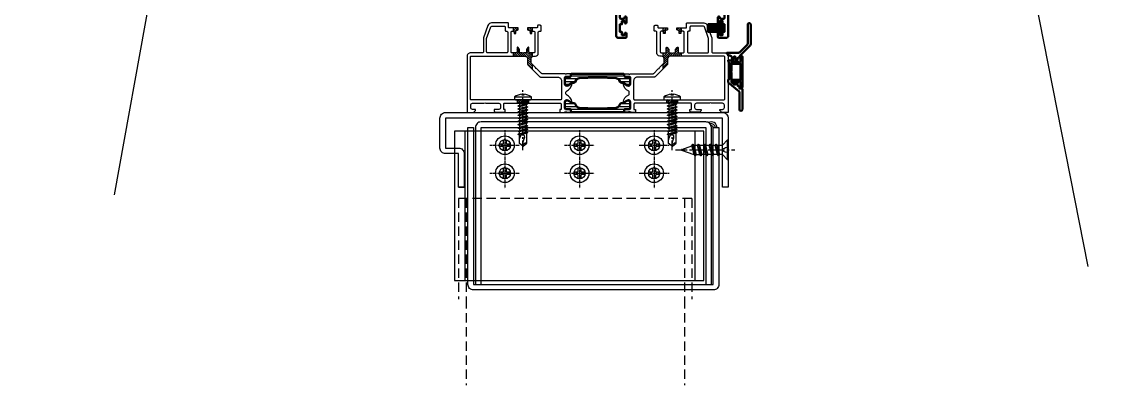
# Model space of a CAD drawing. Extents: x -3378 to 102197, y -3799 to 48702.
# Drawn here: x 53722 to 54305, y 13952 to 14147 of the extents above; entities that cross this region are included whole.
import ezdxf

# ---------------------------------------------------------------- set-up
doc = ezdxf.new("R2010")
doc.units = 0
for name, pattern in [('CENTER', [2, 1.25, -0.25, 0.25, -0.25]), ('CENTER1', [9, 6, -1, 1, -1]), ('HIDDEN', [0.375, 0.25, -0.125])]:
    doc.linetypes.add(name, pattern=pattern)
for name, color, linetype, lineweight in [('0S-Alu contour', 7, 'Continuous', 50), ('0S-EPDM contour', 22, 'Continuous', 50), ('0S-EPDM hatch', 25, 'Continuous', 25), ('0S-Plastic contour', 254, 'Continuous', 50), ('0S-Plastic hatch', 253, 'Continuous', 25)]:
    doc.layers.add(name, color=color, linetype=linetype, lineweight=lineweight)
for name, color, linetype in [('ARR', 6, 'Continuous'), ('BCM-draft', 252, 'Continuous'), ('CENTER', 4, 'CENTER'), ('CL', 14, 'CENTER'), ('剖面線 HATCH', 251, 'Continuous'), ('螺絲 固定五金 FASTENERS', 124, 'Continuous'), ('螺絲、螺栓', 4, 'Continuous'), ('視覺模型鋁擠型暫替', 4, 'Continuous'), ('金屬面材 METAL PANEL', 2, 'Continuous'), ('鋁擠型 AL. EXTRUSION', 3, 'Continuous'), ('鐵件', 6, 'Continuous'), ('隱藏線 HIDDEN', 8, 'HIDDEN')]:
    doc.layers.add(name, color=color, linetype=linetype)

# ---------------------------------------------------------------- blocks, each defined once
blk = doc.blocks.new('*u927')
at = {"layer": 'CENTER', "color": 0, "ltscale": 5}
blk.add_line((28.28, 0), (-3.62, 0), dxfattribs=at)
at = {"layer": '螺絲、螺栓', "color": 0, "linetype": 'ByBlock', "ltscale": 0.2}
for p, q in [((0.3, 5.3), (0.3, -5.3)), ((3.1, 2.5), (3.1, -2.5)), ((3.1, 2.39), (4.64, 2.39)), ((5.08, 3.15), (6.34, -3.15)), ((5.7, 2.39), (7.79, 2.39)), ((8.23, 3.15), (9.49, -3.15)), ((8.85, 2.39), (10.94, 2.39)), ((11.38, 3.15), (12.64, -3.15)), ((12, 2.39), (14.09, 2.39)), ((14.53, 3.15), (15.79, -3.15)), ((17.24, 2.39), (15.15, 2.39)), ((17.68, 3.15), (18.94, -3.15)), ((18.17, 2.61), (24.84, 0.24)), ((3.1, -2.39), (5.9, -2.39)), ((6.96, -2.39), (9.05, -2.39)), ((10.11, -2.39), (12.2, -2.39)), ((13.26, -2.39), (15.35, -2.39)), ((16.41, -2.39), (18.5, -2.39)), ((24.84, -0.23), (19.52, -2.25))]:
    blk.add_line(p, q, dxfattribs=at)
blk.add_lwpolyline([(3.1, -2.5), (0.3, -5.3), (0, -5.3), (0, 5.3), (0.3, 5.3), (3.1, 2.5)], dxfattribs=at)
blk.add_lwpolyline([(0, 1.61, -0.048054), (2.67, 0.68, -0.292428), (3.1, 0, -0.292428), (2.67, -0.68, -0.048054), (0, -1.61, -0.048054)], format="xyb", dxfattribs=at)
for points in [[(6.34, -3.15), (5.9, -2.39), (4.64, 2.39), (5.08, 3.15), (5.27, 3.15), (5.7, 2.39), (6.96, -2.39), (6.53, -3.15)], [(9.49, -3.15), (9.05, -2.39), (7.79, 2.39), (8.23, 3.15), (8.42, 3.15), (8.85, 2.39), (10.11, -2.39), (9.68, -3.15)], [(12.64, -3.15), (12.2, -2.39), (10.94, 2.39), (11.38, 3.15), (11.57, 3.15), (12, 2.39), (13.26, -2.39), (12.83, -3.15)], [(15.79, -3.15), (15.35, -2.39), (14.09, 2.39), (14.53, 3.15), (14.72, 3.15), (15.15, 2.39), (16.41, -2.39), (15.98, -3.15)], [(18.94, -3.15), (18.5, -2.39), (17.24, 2.39), (17.68, 3.15), (17.87, 3.15), (18.3, 2.39), (19.56, -2.39), (19.13, -3.15)]]:
    blk.add_lwpolyline(points, close=True, dxfattribs=at)
blk.add_arc((24.75, 0), 0.252, 292.16272, 69.4623, dxfattribs=at)
blk = doc.blocks.new('*U929')
blk.add_blockref('*u927', (0, 0))
blk = doc.blocks.new('*U35')
blk.add_lwpolyline([(1.22, 0.68), (2.48, 0.68, -0.398336), (3.02, 0.16, -0.027263), (3.02, -0.16, -0.398336), (2.48, -0.68), (1.22, -0.68, 0.414214), (0.68, -1.22), (0.68, -2.48, -0.398336), (0.16, -3.02, -0.027263), (-0.16, -3.02, -0.398336), (-0.68, -2.48), (-0.68, -1.22, 0.414214), (-1.22, -0.68), (-2.48, -0.68, -0.398336), (-3.02, -0.16, -0.027263), (-3.02, 0.16, -0.398336), (-2.48, 0.68), (-1.22, 0.68, 0.414214), (-0.68, 1.22), (-0.68, 2.48, -0.398336), (-0.16, 3.02, -0.027263), (0.16, 3.02, -0.398336), (0.68, 2.48), (0.68, 1.22, 0.414214)], format="xyb", close=True)
blk.add_circle((0, 0), 5)
at = {"layer": 'CL'}
for p, q in [((0, 8.04), (0, -8.04)), ((-8.04, 0), (8.04, 0))]:
    blk.add_line(p, q, dxfattribs=at)
blk = doc.blocks.new('圓孔6mm')
at = {"layer": '視覺模型鋁擠型暫替', "color": 6, "linetype": 'Continuous'}
blk.add_circle((0, 0), 3, dxfattribs=at)
at = {"layer": 'BCM-draft'}
blk.add_blockref('*U35', (0, 0), dxfattribs=at)
blk = doc.blocks.new('下水槽料托架4t')
at = {"layer": '金屬面材 METAL PANEL', "linetype": 'Continuous'}
for p, q in [((73.25, 0), (-60.43, 0)), ((-60.43, 0, 0), (-60.43, -80, 0)), ((-54.96, 0), (-54.96, -80)), ((68.39, 0), (68.39, -80)), ((73.25, -80), (73.25, 0)), ((-60.43, -80), (73.25, -80))]:
    blk.add_line(p, q, dxfattribs=at)
at = {"layer": '視覺模型鋁擠型暫替', "linetype": 'Continuous'}
for p in [(-33.43, -7.5), (6.57, -7.5), (46.54, -7.5), (-33.43, -22.5), (6.57, -22.5), (46.54, -22.5)]:
    blk.add_blockref('圓孔6mm', p, dxfattribs=at)
blk = doc.blocks.new('_278663_504020_Bar_0x00000009')
at = {"layer": '0S-Plastic hatch'}
h = blk.add_hatch(dxfattribs=at)
h.set_pattern_fill('ANSI31', color=256, scale=0.468, angle=45, style=0)
edge = h.paths.add_edge_path()
edge.add_line((39.7, 41), (37.9, 41))
edge.add_ellipse((37.9, 40.8), major_axis=(-0.2, 0), ratio=1, start_angle=270, end_angle=360)
edge.add_line((37.7, 40.8), (37.7, 19.2))
edge.add_ellipse((37.9, 19.2), major_axis=(-0.2, 0), ratio=1, start_angle=0, end_angle=90)
edge.add_line((37.9, 19), (39.7, 19))
edge.add_ellipse((39.7, 18.5), major_axis=(-0.5, 0), ratio=1, start_angle=105, end_angle=270, ccw=False)
edge.add_line((39.83, 18.02), (38.13, 17.56))
edge.add_ellipse((38.18, 17.37), major_axis=(-0.2, 0), ratio=1, start_angle=-75, end_angle=30)
edge.add_line((38.01, 17.27), (39.31, 15.01))
edge.add_ellipse((38.44, 14.51), major_axis=(-1, 0), ratio=1, start_angle=90, end_angle=210, ccw=False)
edge.add_line((38.44, 13.51), (35.1, 13.51))
edge.add_ellipse((35.1, 14.01), major_axis=(-0.5, 0), ratio=1, start_angle=0, end_angle=90, ccw=False)
edge.add_line((34.6, 14.01), (34.6, 17.05))
edge.add_ellipse((34.1, 17.05), major_axis=(-0.5, 0), ratio=1, start_angle=180, end_angle=270)
edge.add_line((34.1, 17.55), (30.5, 17.55))
edge.add_ellipse((30.5, 18.05), major_axis=(-0.5, 0), ratio=1, start_angle=0, end_angle=90, ccw=False)
edge.add_line((30, 18.05), (30, 18.8))
edge.add_ellipse((30.2, 18.8), major_axis=(-0.2, 0), ratio=1, start_angle=270, end_angle=360, ccw=False)
edge.add_line((30.2, 19), (31.48, 19))
edge.add_ellipse((31.48, 20), major_axis=(-1, 0), ratio=1, start_angle=90, end_angle=135)
edge.add_line((32.19, 19.29), (32.75, 19.85))
edge.add_ellipse((33.1, 19.5), major_axis=(-0.5, 0), ratio=1, start_angle=225, end_angle=315, ccw=False)
edge.add_line((33.45, 19.85), (34.01, 19.29))
edge.add_ellipse((34.72, 20), major_axis=(-1, 0), ratio=1, start_angle=45, end_angle=90)
edge.add_line((34.72, 19), (35, 19))
edge.add_ellipse((35, 19.5), major_axis=(-0.5, 0), ratio=1, start_angle=90, end_angle=180)
edge.add_line((35.5, 19.5), (35.5, 29.5))
edge.add_ellipse((34.98, 30), major_axis=(-0.725, 0), ratio=1, start_angle=136.39718, end_angle=223.60282)
edge.add_line((35.5, 30.5), (35.5, 40.5))
edge.add_ellipse((35, 40.5), major_axis=(-0.5, 0), ratio=1, start_angle=180, end_angle=270)
edge.add_line((35, 41), (34.72, 41))
edge.add_ellipse((34.72, 40), major_axis=(-1, 0), ratio=1, start_angle=270, end_angle=315)
edge.add_line((34.01, 40.71), (33.45, 40.15))
edge.add_ellipse((33.1, 40.5), major_axis=(-0.5, 0), ratio=1, start_angle=45, end_angle=135, ccw=False)
edge.add_line((32.75, 40.15), (32.19, 40.71))
edge.add_ellipse((31.48, 40), major_axis=(-1, 0), ratio=1, start_angle=225, end_angle=270)
edge.add_line((31.48, 41), (30.2, 41))
edge.add_ellipse((30.2, 41.2), major_axis=(-0.2, 0), ratio=1, start_angle=0, end_angle=90, ccw=False)
edge.add_line((30, 41.2), (30, 41.95))
edge.add_ellipse((30.5, 41.95), major_axis=(-0.5, 0), ratio=1, start_angle=270, end_angle=360, ccw=False)
edge.add_line((30.5, 42.45), (34.1, 42.45))
edge.add_ellipse((34.1, 42.95), major_axis=(-0.5, 0), ratio=1, start_angle=90, end_angle=180)
edge.add_line((34.6, 42.95), (34.6, 45.99))
edge.add_ellipse((35.1, 45.99), major_axis=(-0.5, 0), ratio=1, start_angle=270, end_angle=360, ccw=False)
edge.add_line((35.1, 46.49), (38.44, 46.49))
edge.add_ellipse((38.44, 45.49), major_axis=(-1, 0), ratio=1, start_angle=150, end_angle=270, ccw=False)
edge.add_line((39.31, 44.99), (38.01, 42.73))
edge.add_ellipse((38.18, 42.63), major_axis=(-0.2, 0), ratio=1, start_angle=-30, end_angle=75)
edge.add_line((38.13, 42.44), (39.83, 41.98))
edge.add_ellipse((39.7, 41.5), major_axis=(-0.5, 0), ratio=1, start_angle=90, end_angle=255, ccw=False)
edge = h.paths.add_edge_path(flags=16)
edge.add_ellipse((67.1, 33.05), major_axis=(-0.5, 0), ratio=1, start_angle=180, end_angle=270, ccw=False)
edge.add_line((67.6, 33.05), (67.6, 21.85))
edge.add_ellipse((67.1, 21.85), major_axis=(-0.5, 0), ratio=1, start_angle=90, end_angle=180, ccw=False)
edge.add_line((67.1, 21.35), (57, 21.35))
edge.add_ellipse((57, 21.85), major_axis=(-0.5, 0), ratio=1, start_angle=0, end_angle=90, ccw=False)
edge.add_line((56.5, 21.85), (56.5, 33.05))
edge.add_ellipse((57, 33.05), major_axis=(-0.5, 0), ratio=1, start_angle=270, end_angle=360, ccw=False)
edge.add_line((57, 33.55), (67.1, 33.55))
edge = h.paths.add_edge_path()
edge.add_line((56.5, 36.25), (56.5, 38.54))
edge.add_arc((56, 38.54), 0.5, 0, 45)
edge.add_line((56.35, 38.9), (55.45, 39.8))
edge.add_arc((55.09, 39.45), 0.5, 45, 90)
edge.add_line((55.09, 39.95), (54.5, 39.95))
edge.add_arc((54.5, 39.45), 0.5, 90, 180)
edge.add_line((54, 39.45), (54, 30.45))
edge.add_arc((53.48, 29.95), 0.725, -43.60282, 43.60282, ccw=False)
edge.add_line((54, 29.45), (54, 19.65))
edge.add_arc((54.5, 19.65), 0.5, 180, 270)
edge.add_line((54.5, 19.15), (64.7, 19.15))
edge.add_arc((64.7, 18.95), 0.202, 0.44075, 89.55925, ccw=False)
edge.add_line((64.9, 18.95), (64.9, 17.59))
edge.add_arc((64.4, 17.59), 0.5, 330, 360, ccw=False)
edge.add_line((64.83, 17.34), (63.49, 15.01))
edge.add_arc((64.36, 14.51), 1, 150, 270)
edge.add_line((64.36, 13.51), (67.7, 13.51))
edge.add_arc((67.7, 14.01), 0.5, 270, 360)
edge.add_line((68.2, 14.01), (68.2, 16.41))
edge.add_arc((68.5, 16.41), 0.3, 90, 180, ccw=False)
edge.add_line((68.5, 16.71), (69.3, 16.71))
edge.add_arc((69.3, 17.21), 0.5, 270, 360)
edge.add_line((69.8, 17.21), (69.8, 29.45))
edge.add_arc((70.33, 29.95), 0.725, 136.39718, 223.60282, ccw=False)
edge.add_line((69.8, 30.45), (69.8, 36.29))
edge.add_arc((69.3, 36.29), 0.5, 0, 90)
edge.add_line((69.3, 36.79), (68.5, 36.79))
edge.add_arc((68.5, 37.09), 0.3, 180, 270, ccw=False)
edge.add_line((68.2, 37.09), (68.2, 39.49))
edge.add_arc((67.7, 39.49), 0.5, 0, 90)
edge.add_line((67.7, 39.99), (64.36, 39.99))
edge.add_arc((64.36, 38.99), 1, 90, 210)
edge.add_line((63.49, 38.49), (64.83, 36.16))
edge.add_arc((64.4, 35.91), 0.5, 6.74897, 30, ccw=False)
edge.add_arc((64.7, 35.95), 0.2, -90, 6.74897, ccw=False)
edge.add_line((64.7, 35.75), (57, 35.75))
edge.add_arc((57, 36.25), 0.5, 180, 270, ccw=False)
at = {"layer": '0S-Plastic contour', "extrusion": (0, 0, -1)}
for points in [[(-39.7, 41), (-37.9, 41), (-37.9, 41, -0.414214), (-37.7, 40.8), (-37.7, 19.2), (-37.7, 19.2, -0.414214), (-37.9, 19), (-39.7, 19), (-39.7, 19, 0.876976), (-39.83, 18.02), (-38.13, 17.56), (-38.13, 17.56, -0.493145), (-38.01, 17.27), (-39.31, 15.01), (-39.31, 15.01, 0.57735), (-38.44, 13.51), (-35.1, 13.51), (-35.1, 13.51, 0.414214), (-34.6, 14.01), (-34.6, 17.05), (-34.6, 17.05, -0.414214), (-34.1, 17.55), (-30.5, 17.55), (-30.5, 17.55, 0.414214), (-30, 18.05), (-30, 18.8), (-30, 18.8, 0.414214), (-30.2, 19), (-31.48, 19), (-31.48, 19, -0.198912), (-32.19, 19.29), (-32.75, 19.85), (-32.75, 19.85, 0.414214), (-33.45, 19.85), (-34.01, 19.29), (-34.01, 19.29, -0.198912), (-34.72, 19), (-35, 19), (-35, 19, -0.414214), (-35.5, 19.5), (-35.5, 29.5), (-35.5, 29.5, -0.4), (-35.5, 30.5), (-35.5, 40.5), (-35.5, 40.5, -0.414214), (-35, 41), (-34.72, 41), (-34.72, 41, -0.198912), (-34.01, 40.71), (-33.45, 40.15), (-33.45, 40.15, 0.414214), (-32.75, 40.15), (-32.19, 40.71), (-32.19, 40.71, -0.198912), (-31.48, 41), (-30.2, 41), (-30.2, 41, 0.414214), (-30, 41.2), (-30, 41.95), (-30, 41.95, 0.414214), (-30.5, 42.45), (-34.1, 42.45), (-34.1, 42.45, -0.414214), (-34.6, 42.95), (-34.6, 45.99), (-34.6, 45.99, 0.414214), (-35.1, 46.49), (-38.44, 46.49), (-38.44, 46.49, 0.57735), (-39.31, 44.99), (-38.01, 42.73), (-38.01, 42.73, -0.493145), (-38.13, 42.44), (-39.83, 41.98), (-39.83, 41.98, 0.876976), (-39.7, 41)], [(-67.1, 33.55, 0.414214), (-67.6, 33.05), (-67.6, 21.85), (-67.6, 21.85, 0.414214), (-67.1, 21.35), (-57, 21.35), (-57, 21.35, 0.414214), (-56.5, 21.85), (-56.5, 33.05), (-56.5, 33.05, 0.414214), (-57, 33.55), (-67.1, 33.55)]]:
    blk.add_lwpolyline(points, format="xyb", close=True, dxfattribs=at)
at = {"layer": '0S-Plastic contour'}
blk.add_lwpolyline([(56.5, 36.25), (56.5, 38.54), (56.5, 38.54, 0.198912), (56.35, 38.9), (55.45, 39.8), (55.45, 39.8, 0.198912), (55.09, 39.95), (54.5, 39.95), (54.5, 39.95, 0.414214), (54, 39.45), (54, 30.45), (54, 30.45, -0.4), (54, 29.45), (54, 19.65), (54, 19.65, 0.414214), (54.5, 19.15), (64.7, 19.15), (64.7, 19.15, -0.409714), (64.9, 18.95), (64.9, 17.59), (64.9, 17.59, -0.131652), (64.83, 17.34), (63.49, 15.01), (63.49, 15.01, 0.57735), (64.36, 13.51), (67.7, 13.51), (67.7, 13.51, 0.414214), (68.2, 14.01), (68.2, 16.41), (68.2, 16.41, -0.414214), (68.5, 16.71), (69.3, 16.71), (69.3, 16.71, 0.414214), (69.8, 17.21), (69.8, 29.45), (69.8, 29.45, -0.4), (69.8, 30.45), (69.8, 36.29), (69.8, 36.29, 0.414214), (69.3, 36.79), (68.5, 36.79), (68.5, 36.79, -0.414214), (68.2, 37.09), (68.2, 39.49), (68.2, 39.49, 0.414214), (67.7, 39.99), (64.36, 39.99), (64.36, 39.99, 0.57735), (63.49, 38.49), (64.83, 36.16), (64.83, 36.16, -0.101801), (64.9, 35.97, -0.44915), (64.7, 35.75), (57, 35.75), (57, 35.75, -0.414214), (56.5, 36.25)], format="xyb", close=True, dxfattribs=at)
blk = doc.blocks.new('_503040_504020_Innershell_0x0000000A')
at = {"layer": '0S-Alu contour', "extrusion": (0, 0, -1)}
blk.add_lwpolyline([(-26.2, 54.5, 1), (-26.2, 55.5), (-26.7, 55.5), (-26.7, 55.5, -0.414214), (-27.2, 56), (-27.2, 57.5), (-27.2, 57.5, -0.414214), (-26.7, 58), (-10.7, 58), (-10.7, 58, -0.414214), (-10.2, 57.5), (-10.2, 56), (-10.2, 56, -0.414214), (-10.7, 55.5), (-10.95, 55.5), (-10.95, 55.5, 1), (-10.95, 54.5), (-8.25, 54.5), (-8.25, 54.5, 1), (-8.25, 55.5), (-9, 55.5), (-9, 57), (-7.3, 57), (-7.3, 58), (-3.2, 58), (-3.2, 57), (-1.5, 57), (-1.5, 55.5), (-2.25, 55.5), (-2.25, 55.5, 1), (-2.25, 54.5), (-0.5, 54.5), (-0.5, 54.5, 0.414214), (0, 55), (0, 59), (0, 59, 0.414214), (-1, 60), (-70, 60), (-70, 56.6), (-68.9, 55.5), (-68.3, 55.5), (-68.3, 57), (-68.3, 57, -0.414214), (-67.3, 58), (-66, 58), (-66, 58, -0.414214), (-65, 57), (-65, 51), (-65, 51, -0.4), (-65, 50), (-65, 43), (-65, 43, -0.414214), (-66, 42), (-67.3, 42), (-67.3, 42, -0.414214), (-68.3, 43), (-68.3, 45.5), (-68.8, 45.5), (-68.8, 45.5, 0.414214), (-69.8, 44.5), (-69.8, 40), (-69.8, 40, -0.317837), (-69.6, 39.72), (-69.6, 39.28), (-69.6, 39.28, -0.317837), (-69.8, 39), (-69.8, 37.1), (-69.8, 37.1, 0.414214), (-69.5, 36.8), (-68.51, 36.8), (-68.51, 36.8, 0.414214), (-68.21, 37.1), (-68.21, 39.8), (-68.21, 39.8, -0.414214), (-68.01, 40), (-63.8, 40), (-63.8, 40, -0.414214), (-63.3, 39.5), (-63.3, 38.8), (-64.68, 36.41), (-64.68, 36.41, 0.615884), (-64.55, 36.2, 0.274927), (-60.48, 39.3, -0.212567), (-60.18, 39.58), (-54.99, 41.47), (-54.99, 41.47, -0.087489), (-54.82, 41.5), (-48.5, 41.5), (-48.5, 41.5, 0.414214), (-48, 42), (-48, 43.66), (-48, 43.66, -0.315299), (-47.67, 44.13), (-42.95, 45.85), (-42.95, 45.85, -0.39038), (-42.33, 45.59, 0.267717), (-38.25, 42.7, 0.608897), (-38.12, 42.91), (-39.5, 45.3), (-39.5, 46), (-39.5, 46, -0.414214), (-39, 46.5), (-34.79, 46.5), (-34.79, 46.5, -0.414214), (-34.59, 46.3), (-34.59, 43.6), (-34.59, 43.6, 0.414214), (-34.29, 43.3), (-33.3, 43.3), (-33.3, 43.3, 0.414214), (-33, 43.6), (-33, 45.5), (-33, 45.5, -0.317837), (-33.2, 45.78), (-33.2, 46.22), (-33.2, 46.22, -0.317837), (-33, 46.5), (-30.5, 46.5), (-30.5, 46.5, 0.414214), (-30, 47), (-30, 50.5), (-30, 50.5, -0.4), (-30, 51.5), (-30, 54), (-30, 54, -0.414214), (-29.5, 54.5), (-26.2, 54.5)], format="xyb", close=True, dxfattribs=at)
at = {"layer": '0S-Alu contour'}
blk.add_lwpolyline([(31.9, 55.9), (31.9, 49), (31.9, 49, 0.414214), (32.4, 48.5), (41.26, 48.5), (41.26, 48.5, -0.087489), (41.77, 48.41), (58.75, 42.23), (58.75, 42.23, 0.087489), (58.92, 42.2), (62.5, 42.2), (62.5, 42.2, 0.414214), (63, 42.7), (63, 57.5), (63, 57.5, 0.414214), (62.5, 58), (30.5, 58), (30.5, 58, 0.414214), (30, 57.5), (30, 56.9), (30, 56.9, 0.414214), (30.5, 56.4), (31.4, 56.4), (31.4, 56.4, -0.414214), (31.9, 55.9)], format="xyb", close=True, dxfattribs=at)
blk = doc.blocks.new('_503030_504020_Outershell_0x0000000B')
at = {"layer": '0S-Alu contour'}
blk.add_lwpolyline([(82, 8), (70.3, 8), (70.3, 8, -0.414214), (69.8, 8.5), (69.8, 13.5), (69.8, 13.5, -0.317837), (69.6, 13.78), (69.6, 14.22), (69.6, 14.22, -0.317837), (69.8, 14.5), (69.8, 16.4), (69.8, 16.4, 0.414214), (69.5, 16.7), (68.51, 16.7), (68.51, 16.7, 0.414214), (68.21, 16.4), (68.21, 13.7), (68.21, 13.7, -0.414214), (68.01, 13.5), (63.8, 13.5), (63.8, 13.5, -0.414214), (63.3, 14), (63.3, 14.7), (64.68, 17.09), (64.68, 17.09, 0.610538), (64.55, 17.3, 0.299201), (60.28, 13.85, -0.326134), (59.8, 13.5), (43, 13.5), (43, 13.5, -0.326134), (42.52, 13.85, 0.299201), (38.25, 17.3, 0.610538), (38.12, 17.09), (39.5, 14.7), (39.5, 14), (39.5, 14, -0.414214), (39, 13.5), (34.79, 13.5), (34.79, 13.5, -0.414214), (34.59, 13.7), (34.59, 16.4), (34.59, 16.4, 0.414214), (34.29, 16.7), (33.3, 16.7), (33.3, 16.7, 0.414214), (33, 16.4), (33, 14.5), (33, 14.5, -0.317837), (33.2, 14.22), (33.2, 13.78), (33.2, 13.78, -0.317837), (33, 13.5), (30.5, 13.5), (30.5, 13.5, 0.414214), (30, 13), (30, 9.5), (30, 9.5, -0.4), (30, 8.5), (30, 6), (30, 6, -0.414214), (29.5, 5.5), (26.2, 5.5), (26.2, 5.5, 1), (26.2, 4.5), (26.7, 4.5), (26.7, 4.5, -0.414214), (27.2, 4), (27.2, 2.5), (27.2, 2.5, -0.414214), (26.7, 2), (10.7, 2), (10.7, 2, -0.414214), (10.2, 2.5), (10.2, 4), (10.2, 4, -0.414214), (10.7, 4.5), (10.95, 4.5), (10.95, 4.5, 1), (10.95, 5.5), (8.25, 5.5), (8.25, 5.5, 1), (8.25, 4.5), (9, 4.5), (9, 3), (7.3, 3), (7.3, 2), (3.2, 2), (3.2, 3), (1.5, 3), (1.5, 4.5), (2.25, 4.5), (2.25, 4.5, 1), (2.25, 5.5), (0.5, 5.5), (0.5, 5.5, 0.414214), (0, 5), (0, 1), (0, 1, 0.414214), (1, 0), (91.5, 0), (91.5, 0, 0.414214), (92, 0.5), (92, 4.5), (92, 4.5, 0.414214), (91.5, 5), (90.2, 5), (90.2, 5, 0.414214), (89.7, 4.5), (89.7, 4), (90.7, 4), (90.7, 2.5), (90.7, 2.5, -0.414214), (89.7, 1.5), (85.7, 1.5), (85.7, 1.5, -0.414214), (84.7, 2.5), (84.7, 4), (85.7, 4), (85.7, 4.5), (85.7, 4.5, 0.414214), (85.2, 5), (83, 5), (83, 5, -0.414214), (82.5, 5.5), (82.5, 7.5), (82.5, 7.5, 0.414214), (82, 8)], format="xyb", close=True, dxfattribs=at)
at = {"layer": '0S-Alu contour', "extrusion": (0, 0, -1)}
blk.add_lwpolyline([(-67.3, 11.5, 0.414214), (-67.8, 11), (-67.8, 6.5), (-67.8, 6.5, -0.414214), (-68.3, 6), (-80, 6), (-80, 6, 0.414214), (-80.5, 5.5), (-80.5, 4.2), (-80.5, 4.2, -0.414214), (-81, 3.7), (-82.2, 3.7), (-82.2, 3.7, 0.414214), (-82.7, 3.2), (-82.7, 2.5), (-82.7, 2.5, 0.414214), (-82.2, 2), (-30.5, 2), (-30.5, 2, 0.414214), (-30, 2.5), (-30, 3.1), (-30, 3.1, 0.414214), (-30.5, 3.6), (-31.4, 3.6), (-31.4, 3.6, -0.414214), (-31.9, 4.1), (-31.9, 11), (-31.9, 11, 0.414214), (-32.4, 11.5), (-67.3, 11.5)], format="xyb", close=True, dxfattribs=at)
blk = doc.blocks.new('_504020_0x0000000C')
at = {"layer": '0S-Alu contour'}
for name in ['_503040_504020_Innershell_0x0000000A', '_503030_504020_Outershell_0x0000000B']:
    blk.add_blockref(name, (0, 0), dxfattribs=at)
at = {"layer": '0S-Plastic contour'}
blk.add_blockref('_278663_504020_Bar_0x00000009', (0, 0), dxfattribs=at)
blk = doc.blocks.new('_244670_0x0000000E')
at = {"layer": '0S-EPDM hatch'}
h = blk.add_hatch(dxfattribs=at)
h.set_pattern_fill('ANSI37', color=256, scale=0.625, angle=90, style=0)
h.paths.add_polyline_path([(5.25, 7.86), (5.25, 0.26), (6.5, 0.26), (6.5, 0), (0, 0), (0, 0.26), (1.25, 0.26), (1.25, 7.86), (2.25, 7.86), (3.25, 7.86), (4.25, 7.86)])
h.paths.add_polyline_path([(2.25, 7.86), (2.25, 0.26), (3.25, 0.26), (3.25, 7.86)], flags=16)
h.paths.add_polyline_path([(3.25, 7.86), (3.25, 0.26), (4.25, 0.26), (4.25, 7.86)], flags=16)
h.paths.add_polyline_path([(1.25, 7.86), (1.25, 0.26), (2.25, 0.26), (2.25, 7.86)], flags=17)
at = {"layer": '0S-EPDM contour', "extrusion": (0, 0, -1)}
blk.add_lwpolyline([(-5.25, 7.86), (-5.25, 0.26), (-6.5, 0.26), (-6.5, 0), (0, 0), (0, 0.26), (-1.25, 0.26), (-1.25, 7.86), (-2.25, 7.86), (-3.25, 7.86), (-4.25, 7.86), (-5.25, 7.86), (-5.25, 7.86)], close=True, dxfattribs=at)
at = {"layer": '0S-EPDM contour'}
for points in [[(1.25, 7.86), (1.25, 0.26), (2.25, 0.26), (2.25, 7.86), (1.25, 7.86), (1.25, 7.86)], [(2.25, 7.86), (2.25, 0.26), (3.25, 0.26), (3.25, 7.86), (2.25, 7.86), (2.25, 7.86)], [(3.25, 7.86), (3.25, 0.26), (4.25, 0.26), (4.25, 7.86), (3.25, 7.86), (3.25, 7.86)]]:
    blk.add_lwpolyline(points, close=True, dxfattribs=at)
blk = doc.blocks.new('_333480_0x00000019')
at = {"layer": '0S-Alu contour'}
blk.add_lwpolyline([(-15.84, 0), (-20.81, -5.92), (-20.81, -5.92, -0.221695), (-21.19, -6.1), (-30.29, -6.1), (-30.29, -6.1, 1), (-30.29, -7.6), (-19.44, -7.6), (-19.44, -7.6, 0.414215), (-19.14, -7.3), (-19.14, -6.1), (-18.34, -6.1), (-18.34, -6.1, 0.414214), (-17.84, -5.6), (-17.84, -5.5), (-17.84, -5.5, -0.414214), (-17.34, -5), (-16.54, -5), (-16.54, -5, 0.414214), (-16.04, -4.5), (-16.04, -4), (-16.58, -4), (-16.58, -4, -0.63707), (-16.97, -3.18), (-15.96, -1.98), (-15.96, -1.98, -0.221695), (-15.58, -1.8), (-10.7, -1.8), (-10.7, -1.8, -0.654648), (-9.78, -1.8), (-4.84, -1.8), (-4.84, -1.8, 0.242687), (-2.8, -2.85), (-2.54, -2.85), (-2.54, -2.85, -0.414214), (-2.04, -3.35), (-2.04, -3.5), (-2.04, -3.5, -0.414214), (-2.54, -4), (-4.44, -4), (-4.44, -4.5), (-4.44, -4.5, 0.414214), (-3.94, -5), (-3.14, -5), (-3.14, -5, -0.414214), (-2.64, -5.5), (-2.64, -5.6), (-2.64, -5.6, 0.414214), (-2.14, -6.1), (-1.84, -6.1), (3.58, -11.51), (3.58, -11.51, 0.198912), (4.99, -12.1), (15.16, -12.1), (15.16, -12.1, 1), (15.16, -10.5), (5.02, -10.5), (5.02, -10.5, -0.198912), (4.31, -10.21), (0.29, -6.19), (0.29, -6.19, -0.198912), (0, -5.48), (0, 0.6), (0, 0.6, 1), (-0.5, 0.6), (-0.5, 0.49), (-0.5, 0.49, -0.414214), (-1, -0.01), (-1.5, -0.01), (-1.5, -0.01, 0.555973), (-1.67, -0.29, -0.555973), (-2.8, -2.1, -0.555973), (-3.93, -0.29, 0.676725), (-4.16, -0.01), (-5.72, -0.5), (-14.34, -0.5), (-14.34, 0), (-15.84, 0)], format="xyb", close=True, dxfattribs=at)
at = {"layer": '0S-Alu contour', "extrusion": (4.93038e-32, 0, -1)}
blk.add_lwpolyline([(15.84, -6.6, -0.720759), (15.54, -5.7), (15.54, -3.5), (15.74, -3.38), (15.74, -3.38, 0.493145), (15.78, -3.07), (15.05, -2.34), (15.05, -2.34, 0.668179), (14.54, -2.55), (14.54, -6.6), (5.94, -6.6), (5.94, -2.55), (5.94, -2.55, 0.668179), (5.43, -2.34), (4.7, -3.07), (4.7, -3.07, 0.493145), (4.74, -3.38), (4.94, -3.5), (4.94, -5.7), (4.94, -5.7, -0.720759), (4.64, -6.6), (1.74, -6.6), (1.74, -7.3), (1.74, -7.3, 0.414214), (2.04, -7.6), (18.44, -7.6), (18.44, -7.6, 0.414214), (18.74, -7.3), (18.74, -6.6), (15.84, -6.6)], format="xyb", close=True, dxfattribs=at)
blk = doc.blocks.new('_284151_487850_Bar_0x00000048')
at = {"layer": '0S-Plastic hatch'}
h = blk.add_hatch(dxfattribs=at)
h.set_pattern_fill('ANSI31', color=256, scale=0.468, angle=45, style=0)
edge = h.paths.add_edge_path()
edge.add_line((18.79, 69.59), (18.4, 60.13))
edge.add_arc((16.4, 60.21), 2, 300, 357.63082, ccw=False)
edge.add_line((17.4, 58.48), (16.4, 57.9))
edge.add_arc((16.9, 57.03), 1, 120, 180)
edge.add_line((15.9, 57.03), (15.9, 56.59))
edge.add_arc((15.4, 56.59), 0.5, 330, 360, ccw=False)
edge.add_line((15.83, 56.34), (14.49, 54.01))
edge.add_arc((15.36, 53.51), 1, 150, 270)
edge.add_line((15.36, 52.51), (18.7, 52.51))
edge.add_arc((18.7, 53.01), 0.5, 270, 360)
edge.add_line((19.2, 53.01), (19.2, 55.41))
edge.add_arc((19.5, 55.41), 0.3, 90, 180, ccw=False)
edge.add_line((19.5, 55.71), (20.3, 55.71))
edge.add_arc((20.3, 56.21), 0.5, 270, 360)
edge.add_line((20.8, 56.21), (20.8, 83.79))
edge.add_arc((20.3, 83.79), 0.5, 0, 90)
edge.add_line((20.3, 84.29), (19.5, 84.29))
edge.add_arc((19.5, 84.59), 0.3, 180, 270, ccw=False)
edge.add_line((19.2, 84.59), (19.2, 86.99))
edge.add_arc((18.7, 86.99), 0.5, 0, 90)
edge.add_line((18.7, 87.49), (15.36, 87.49))
edge.add_arc((15.36, 86.49), 1, 90, 210)
edge.add_line((14.49, 85.99), (15.83, 83.66))
edge.add_arc((15.4, 83.41), 0.5, 0, 30, ccw=False)
edge.add_line((15.9, 83.41), (15.9, 82.97))
edge.add_arc((16.9, 82.97), 1, 180, 240)
edge.add_line((16.4, 82.1), (17.4, 81.52))
edge.add_arc((16.4, 79.79), 2, 2.36918, 60, ccw=False)
edge.add_line((18.4, 79.87), (18.79, 70.41))
edge.add_arc((8.8, 70), 10, -2.36918, 2.36918, ccw=False)
edge = h.paths.add_edge_path()
edge.add_line((2.21, 69.59), (2.6, 60.13))
edge.add_ellipse((4.6, 60.21), major_axis=(-2, 0), ratio=1, start_angle=2.36918, end_angle=60)
edge.add_line((3.6, 58.48), (4.6, 57.9))
edge.add_ellipse((4.1, 57.03), major_axis=(-1, 0), ratio=1, start_angle=180, end_angle=240, ccw=False)
edge.add_line((5.1, 57.03), (5.1, 56.59))
edge.add_ellipse((5.6, 56.59), major_axis=(-0.5, 0), ratio=1, start_angle=0, end_angle=30)
edge.add_line((5.17, 56.34), (6.51, 54.01))
edge.add_ellipse((5.64, 53.51), major_axis=(-1, 0), ratio=1, start_angle=90, end_angle=210, ccw=False)
edge.add_line((5.64, 52.51), (2.3, 52.51))
edge.add_ellipse((2.3, 53.01), major_axis=(-0.5, 0), ratio=1, start_angle=0, end_angle=90, ccw=False)
edge.add_line((1.8, 53.01), (1.8, 55.41))
edge.add_ellipse((1.5, 55.41), major_axis=(-0.3, 0), ratio=1, start_angle=180, end_angle=270)
edge.add_line((1.5, 55.71), (0.7, 55.71))
edge.add_ellipse((0.7, 56.21), major_axis=(-0.5, 0), ratio=1, start_angle=0, end_angle=90, ccw=False)
edge.add_line((0.2, 56.21), (0.2, 83.79))
edge.add_ellipse((0.7, 83.79), major_axis=(-0.5, 0), ratio=1, start_angle=270, end_angle=360, ccw=False)
edge.add_line((0.7, 84.29), (1.5, 84.29))
edge.add_ellipse((1.5, 84.59), major_axis=(-0.3, 0), ratio=1, start_angle=90, end_angle=180)
edge.add_line((1.8, 84.59), (1.8, 86.99))
edge.add_ellipse((2.3, 86.99), major_axis=(-0.5, 0), ratio=1, start_angle=270, end_angle=360, ccw=False)
edge.add_line((2.3, 87.49), (5.64, 87.49))
edge.add_ellipse((5.64, 86.49), major_axis=(-1, 0), ratio=1, start_angle=150, end_angle=270, ccw=False)
edge.add_line((6.51, 85.99), (5.17, 83.66))
edge.add_ellipse((5.6, 83.41), major_axis=(-0.5, 0), ratio=1, start_angle=330, end_angle=360)
edge.add_line((5.1, 83.41), (5.1, 82.97))
edge.add_ellipse((4.1, 82.97), major_axis=(-1, 0), ratio=1, start_angle=120, end_angle=180, ccw=False)
edge.add_line((4.6, 82.1), (3.6, 81.52))
edge.add_ellipse((4.6, 79.79), major_axis=(-2, 0), ratio=1, start_angle=300, end_angle=357.63082)
edge.add_line((2.6, 79.87), (2.21, 70.41))
edge.add_ellipse((12.2, 70), major_axis=(-10, 0), ratio=1, start_angle=-2.36918, end_angle=2.36918)
at = {"layer": '0S-Plastic contour', "extrusion": (0, 0, -1)}
blk.add_lwpolyline([(-2.21, 69.59), (-2.6, 60.13), (-2.6, 60.13, -0.2569), (-3.6, 58.48), (-4.6, 57.9), (-4.6, 57.9, 0.267949), (-5.1, 57.03), (-5.1, 56.59), (-5.1, 56.59, -0.131652), (-5.17, 56.34), (-6.51, 54.01), (-6.51, 54.01, 0.57735), (-5.64, 52.51), (-2.3, 52.51), (-2.3, 52.51, 0.414214), (-1.8, 53.01), (-1.8, 55.41), (-1.8, 55.41, -0.414214), (-1.5, 55.71), (-0.7, 55.71), (-0.7, 55.71, 0.414214), (-0.2, 56.21), (-0.2, 83.79), (-0.2, 83.79, 0.414214), (-0.7, 84.29), (-1.5, 84.29), (-1.5, 84.29, -0.414214), (-1.8, 84.59), (-1.8, 86.99), (-1.8, 86.99, 0.414214), (-2.3, 87.49), (-5.64, 87.49), (-5.64, 87.49, 0.57735), (-6.51, 85.99), (-5.17, 83.66), (-5.17, 83.66, -0.131652), (-5.1, 83.41), (-5.1, 82.97), (-5.1, 82.97, 0.267949), (-4.6, 82.1), (-3.6, 81.52), (-3.6, 81.52, -0.2569), (-2.6, 79.87), (-2.21, 70.41), (-2.21, 70.41, -0.020678), (-2.21, 69.59)], format="xyb", close=True, dxfattribs=at)
at = {"layer": '0S-Plastic contour'}
blk.add_lwpolyline([(18.79, 69.59), (18.4, 60.13), (18.4, 60.13, -0.2569), (17.4, 58.48), (16.4, 57.9), (16.4, 57.9, 0.267949), (15.9, 57.03), (15.9, 56.59), (15.9, 56.59, -0.131652), (15.83, 56.34), (14.49, 54.01), (14.49, 54.01, 0.57735), (15.36, 52.51), (18.7, 52.51), (18.7, 52.51, 0.414214), (19.2, 53.01), (19.2, 55.41), (19.2, 55.41, -0.414214), (19.5, 55.71), (20.3, 55.71), (20.3, 55.71, 0.414214), (20.8, 56.21), (20.8, 83.79), (20.8, 83.79, 0.414214), (20.3, 84.29), (19.5, 84.29), (19.5, 84.29, -0.414214), (19.2, 84.59), (19.2, 86.99), (19.2, 86.99, 0.414214), (18.7, 87.49), (15.36, 87.49), (15.36, 87.49, 0.57735), (14.49, 85.99), (15.83, 83.66), (15.83, 83.66, -0.131652), (15.9, 83.41), (15.9, 82.97), (15.9, 82.97, 0.267949), (16.4, 82.1), (17.4, 81.52), (17.4, 81.52, -0.2569), (18.4, 79.87), (18.79, 70.41), (18.79, 70.41, -0.020678), (18.79, 69.59)], format="xyb", close=True, dxfattribs=at)
blk = doc.blocks.new('_460450_487850_Outershell_0x0000004A')
at = {"layer": '剖面線 HATCH'}
h = blk.add_hatch(dxfattribs=at)
h.set_pattern_fill('ANSI31', color=2, scale=0.25, angle=-90)
h.set_pattern_definition([(315, (-24709.65884, 31520.3914), (0.561266008, 0.561266008), [])])
edge = h.paths.add_edge_path()
edge.add_line((32, 25), (32, 26.3))
edge.add_arc((32.5, 26.3), 0.5, 90, 180, ccw=False)
edge.add_line((32.5, 26.8), (34.7, 26.8))
edge.add_arc((34.7, 27.1), 0.3, 270, 413.91603)
edge.add_line((34.88, 27.34), (33.7, 28.2))
edge.add_line((33.7, 28.2), (32, 28.2))
edge.add_line((32, 28.2), (32, 29.5))
edge.add_arc((32.52, 30), 0.725, 136.39718, 223.60282, ccw=False)
edge.add_line((32, 30.5), (32, 31.8))
edge.add_line((32, 31.8), (33.7, 31.8))
edge.add_line((33.7, 31.8), (34.88, 32.66))
edge.add_arc((34.7, 32.9), 0.3, 306.08397, 450)
edge.add_line((34.7, 33.2), (32.5, 33.2))
edge.add_arc((32.5, 33.7), 0.5, 180, 270, ccw=False)
edge.add_line((32, 33.7), (32, 35))
edge.add_line((32, 35), (29.97, 35))
edge.add_arc((28.7, 35.8), 1.5, 270, 327.76955, ccw=False)
edge.add_line((28.7, 34.3), (26.71, 34.3))
edge.add_arc((26.71, 34.8), 0.5, 225, 270, ccw=False)
edge.add_line((26.35, 34.45), (25.8, 35))
edge.add_line((25.8, 35), (23.25, 35))
edge.add_line((23.25, 35), (25.61, 32.65))
edge.add_arc((25.96, 33), 0.5, 225, 270)
edge.add_line((25.96, 32.5), (28.7, 32.5))
edge.add_arc((28.7, 31), 1.5, 360, 450, ccw=False)
edge.add_line((30.2, 31), (30.2, 25))
edge.add_line((30.2, 25), (32, 25))
edge = h.paths.add_edge_path()
edge.add_line((45.3, 32.5), (45.3, 35))
edge.add_line((45.3, 35), (43.46, 35))
edge.add_arc((43, 35.2), 0.5, 270, 336.42321, ccw=False)
edge.add_line((43, 34.7), (42.3, 34.7))
edge.add_line((42.3, 34.7), (42.3, 33.8))
edge.add_line((42.3, 33.8), (43.8, 33.8))
edge.add_line((43.8, 33.8), (44.3, 32.5))
edge.add_line((44.3, 32.5), (45.3, 32.5))
edge = h.paths.add_edge_path()
edge.add_line((45.3, 25), (45.3, 27.5))
edge.add_line((45.3, 27.5), (44.3, 27.5))
edge.add_line((44.3, 27.5), (43.8, 26.2))
edge.add_line((43.8, 26.2), (42.3, 26.2))
edge.add_line((42.3, 26.2), (42.3, 25.3))
edge.add_line((42.3, 25.3), (43, 25.3))
edge.add_arc((43, 24.8), 0.5, 383.57957, 450, ccw=False)
edge.add_line((43.46, 25), (45.3, 25))
h.paths.add_polyline_path([(6.8, 27), (6.8, 33), (5, 33), (5, 27)])
at = {"layer": '剖面線 HATCH', "color": 1}
for p, q in [((25.8, 35), (23.25, 35)), ((32, 35), (29.97, 35)), ((45.3, 35), (43.46, 35)), ((6.8, 33, 0), (5, 33, 0)), ((5, 27, 0), (6.8, 27, 0)), ((30.2, 25), (32, 25)), ((43.46, 25), (45.3, 25))]:
    blk.add_line(p, q, dxfattribs=at)
at = {"layer": '鋁擠型 AL. EXTRUSION', "extrusion": (0, 0, -1)}
blk.add_lwpolyline([(-10, 53), (-11, 53), (-11, 53, -0.299551), (-11.46, 53.3, 0.272266), (-15.55, 56.3, 0.611484), (-15.68, 56.09), (-14.3, 53.7), (-14.3, 53), (-14.3, 53, -0.414214), (-14.8, 52.5), (-19.01, 52.5), (-19.01, 52.5, -0.414214), (-19.21, 52.7), (-19.21, 55.4), (-19.21, 55.4, 0.414214), (-19.51, 55.7), (-20.5, 55.7), (-20.5, 55.7, 0.414214), (-20.8, 55.4), (-20.8, 53.5), (-20.8, 53.5, -0.317837), (-20.6, 53.22), (-20.6, 52.78), (-20.6, 52.78, -0.317837), (-20.8, 52.5), (-20.8, 40.21), (-20.8, 40.21, -0.198912), (-20.95, 39.85), (-23.33, 37.47), (-23.33, 37.47, -0.4), (-24.03, 36.77), (-26.35, 34.45), (-26.35, 34.45, -0.198912), (-26.71, 34.3), (-28.7, 34.3), (-28.7, 34.3, -0.414214), (-30.2, 35.8), (-30.2, 36.7), (-30.2, 36.7, 0.414214), (-31.7, 38.2), (-43, 38.2), (-43, 38.2, -0.414214), (-43.5, 38.7), (-43.5, 39.2), (-43.5, 39.2, 0.414214), (-44, 39.7), (-46.2, 39.7), (-46.2, 39.7, 0.414214), (-46.7, 39.2), (-46.7, 38), (-46.7, 38, 0.414214), (-46.4, 37.7), (-45.6, 37.7), (-45.6, 37.7, -0.414214), (-45.3, 37.4), (-45.3, 32.5), (-44.3, 32.5), (-43.8, 33.8), (-42.3, 33.8), (-42.3, 34.7), (-43, 34.7), (-43, 34.7, -0.414214), (-43.5, 35.2), (-43.5, 35.9), (-43.5, 35.9, -0.414214), (-43, 36.4), (-32.5, 36.4), (-32.5, 36.4, -0.414214), (-32, 35.9), (-32, 33.7), (-32, 33.7, -0.414214), (-32.5, 33.2), (-34.7, 33.2), (-34.7, 33.2, 0.725983), (-34.88, 32.66), (-33.7, 31.8), (-32, 31.8), (-32, 30.5), (-32, 30.5, -0.4), (-32, 29.5), (-32, 28.2), (-33.7, 28.2), (-34.88, 27.34), (-34.88, 27.34, 0.725983), (-34.7, 26.8), (-32.5, 26.8), (-32.5, 26.8, -0.414214), (-32, 26.3), (-32, 24.1), (-32, 24.1, -0.414214), (-32.5, 23.6), (-43, 23.6), (-43, 23.6, -0.414214), (-43.5, 24.1), (-43.5, 24.8), (-43.5, 24.8, -0.414214), (-43, 25.3), (-42.3, 25.3), (-42.3, 26.2), (-43.8, 26.2), (-44.3, 27.5), (-45.3, 27.5), (-45.3, 22.6), (-45.3, 22.6, -0.414214), (-45.6, 22.3), (-47.7, 22.3), (-47.7, 22.3, 0.414214), (-48, 22), (-48, 13.11), (-48, 13.11, 0.315299), (-46.68, 11.23), (-40, 8.8), (-32.5, 8.8), (-32.5, 8.8, -0.414214), (-32, 8.3), (-32, 2), (-32, 2, 0.414214), (-30, 0), (0, 0), (0, 3.4), (-1.1, 4.5), (-1.7, 4.5), (-1.7, 3), (-1.7, 3, -0.414214), (-2.7, 2), (-4, 2), (-4, 2, -0.414214), (-5, 3), (-5, 9), (-5, 9, -0.4), (-5, 10), (-5, 17), (-5, 17, -0.414214), (-4, 18), (-2.7, 18), (-2.7, 18, -0.414214), (-1.7, 17), (-1.7, 14.5), (-1.2, 14.5), (-1.2, 14.5, 0.414214), (-0.2, 15.5), (-0.2, 20), (-0.2, 20, 0.414214), (-0.7, 20.5), (-1.7, 20.5), (-1.7, 19.7), (-4.7, 19.7), (-4.7, 19.7, -0.414214), (-5, 20), (-5, 50), (-5, 50, -0.414214), (-4.5, 50.5), (-1.7, 50.5), (-1.7, 49.7), (-0.5, 49.7), (-0.5, 49.7, 0.414214), (0, 50.2), (0, 52), (-0.2, 52), (-0.2, 52.5), (-0.2, 52.5, -0.317837), (-0.4, 52.78), (-0.4, 53.22), (-0.4, 53.22, -0.317837), (-0.2, 53.5), (-0.2, 55.4), (-0.2, 55.4, 0.414214), (-0.5, 55.7), (-1.49, 55.7), (-1.49, 55.7, 0.414214), (-1.79, 55.4), (-1.79, 52.7), (-1.79, 52.7, -0.414214), (-1.99, 52.5), (-6.2, 52.5), (-6.2, 52.5, -0.414214), (-6.7, 53), (-6.7, 53.7), (-5.32, 56.09), (-5.32, 56.09, 0.611484), (-5.45, 56.3, 0.272266), (-9.54, 53.3, -0.299551), (-10, 53)], format="xyb", close=True, dxfattribs=at)
at = {"layer": '鋁擠型 AL. EXTRUSION'}
for points in [[(30.2, 2.3), (30.2, 31), (30.2, 31, 0.414214), (28.7, 32.5), (25.96, 32.5), (25.96, 32.5, -0.198912), (25.61, 32.65), (19.15, 39.11), (19.15, 39.11, -0.198912), (19, 39.46), (19, 48.7), (19, 48.7, 0.414214), (17, 50.7), (7.3, 50.7), (7.3, 50.7, 0.414214), (6.8, 50.2), (6.8, 2.3), (6.8, 2.3, 0.414214), (7.3, 1.8), (29.7, 1.8), (29.7, 1.8, 0.414214), (30.2, 2.3)], [(43.5, 21.3, 0.414214), (43, 21.8), (32.5, 21.8), (32.5, 21.8, 0.414214), (32, 21.3), (32, 11), (32, 11, 0.414214), (32.5, 10.5), (39.7, 10.5), (45.87, 12.75), (45.87, 12.75, 0.315299), (46.2, 13.22), (46.2, 20), (46.2, 20, 0.414214), (45.7, 20.5), (44, 20.5), (44, 20.5, -0.414214), (43.5, 21), (43.5, 21.3)]]:
    blk.add_lwpolyline(points, format="xyb", close=True, dxfattribs=at)
blk = doc.blocks.new('m5x25')
at = {"layer": 'ARR', "color": 0, "linetype": 'ByBlock', "ltscale": 0.3}
for p, q in [((-0.06, 24.83), (-2.1, 23.12)), ((-0.06, 24.83), (-0.06, 24.95)), ((0.01, 25), (-0.01, 25)), ((0.06, 24.83), (0.06, 24.95)), ((0.06, 24.83), (2.1, 23.12)), ((-2.5, 17.45), (2.5, 18.45)), ((-2.1, 23.12), (-2.1, 17.83)), ((2.1, 18.83), (2.1, 21.91)), ((2.1, 17.09), (2.1, 18.22)), ((-2.5, 15.71), (2.5, 16.71)), ((-2.5, 13.97), (2.5, 14.97)), ((-2.5, 12.23), (2.5, 13.23)), ((-1.9, 17.1), (-1.9, 10.98)), ((1.9, 10.24), (1.9, 16.36)), ((-2.5, 10.49), (2.5, 11.49)), ((-2.5, 8.75), (2.5, 9.75)), ((-2.5, 7.16), (2.5, 8.16)), ((-2.5, 5.42), (2.5, 6.42)), ((-1.9, 10.14), (-1.9, 9.24)), ((-1.9, 8.4), (-1.9, 7.65)), ((-1.9, 6.81), (-1.9, 5.91)), ((1.9, 8.65), (1.9, 9.4)), ((1.9, 6.91), (1.9, 7.81)), ((1.9, 5.32), (1.9, 6.07)), ((-2.5, 3.83), (2.5, 4.83)), ((-2.5, 2.24), (2.5, 3.24)), ((-2.24, 0.5), (-1.9, 1.14)), ((-2.13, 0.72), (2.5, 1.65)), ((-1.9, 5.07), (-1.9, 4.32)), ((-1.9, 3.48), (-1.9, 2.73)), ((-1.9, 1.89), (-1.9, 1.14)), ((1.9, 3.73), (1.9, 4.48)), ((1.9, 2.14), (1.9, 2.89)), ((4.5, -1.61), (-4.5, -1.61))]:
    blk.add_line(p, q, dxfattribs=at)
at = {"layer": 'ARR', "color": 0, "linetype": 'CENTER1', "ltscale": 0.87}
blk.add_line((0, 27), (0, -5.1), dxfattribs=at)
at = {"layer": 'ARR', "color": 0, "linetype": 'ByBlock', "ltscale": 0.3}
for points in [[(2.5, 18.45), (1.9, 18.1), (-1.9, 17.1), (-2.5, 17.45), (-2.5, 17.6), (-1.9, 17.94), (1.9, 18.94), (2.5, 18.6)], [(2.5, 16.71), (1.9, 16.36), (-1.9, 15.36), (-2.5, 15.71), (-2.5, 15.86), (-1.9, 16.2), (1.9, 17.2), (2.5, 16.86)], [(2.5, 14.97), (1.9, 14.62), (-1.9, 13.62), (-2.5, 13.97), (-2.5, 14.12), (-1.9, 14.46), (1.9, 15.46), (2.5, 15.12)], [(2.5, 13.23), (1.9, 12.88), (-1.9, 11.88), (-2.5, 12.23), (-2.5, 12.38), (-1.9, 12.72), (1.9, 13.72), (2.5, 13.38)], [(2.5, 11.49), (1.9, 11.14), (-1.9, 10.14), (-2.5, 10.49), (-2.5, 10.64), (-1.9, 10.98), (1.9, 11.98), (2.5, 11.64)], [(2.5, 9.75), (1.9, 9.4), (-1.9, 8.4), (-2.5, 8.75), (-2.5, 8.9), (-1.9, 9.24), (1.9, 10.24), (2.5, 9.9)], [(2.5, 8.16), (1.9, 7.81), (-1.9, 6.81), (-2.5, 7.16), (-2.5, 7.31), (-1.9, 7.65), (1.9, 8.65), (2.5, 8.31)], [(2.5, 6.42), (1.9, 6.07), (-1.9, 5.07), (-2.5, 5.42), (-2.5, 5.57), (-1.9, 5.91), (1.9, 6.91), (2.5, 6.57)], [(2.5, 4.83), (1.9, 4.48), (-1.9, 3.48), (-2.5, 3.83), (-2.5, 3.98), (-1.9, 4.32), (1.9, 5.32), (2.5, 4.98)], [(2.5, 3.24), (1.9, 2.89), (-1.9, 1.89), (-2.5, 2.24), (-2.5, 2.39), (-1.9, 2.73), (1.9, 3.73), (2.5, 3.39)]]:
    blk.add_lwpolyline(points, close=True, dxfattribs=at)
blk.add_lwpolyline([(0.5, -2.98, 0.134476), (4.5, -1.61), (4.5, -0.58, 0.198912), (4.44, -0.44), (4.06, -0.06, 0.198912), (3.92, 0), (-3.92, 0, 0.198912), (-4.06, -0.06), (-4.44, -0.44, 0.198912), (-4.5, -0.58), (-4.5, -1.61, 0.134562), (-0.5, -2.98), (-0.5, -2.48), (0.5, -2.48), (0.5, -2.98)], format="xyb", dxfattribs=at)
blk.add_lwpolyline([(-1.9, 1.14), (1.9, 2.14), (2.5, 1.8), (2.5, 1.65), (1.9, 1.3), (-1.9, 0.3), (-2.24, 0.5)], dxfattribs=at)
for centre, radius, start, end in [((-1.75, 24.9), 1.82, 258.86169, 357.68654), ((-6.88, 23.85), 7.01, 331.64577, 8.00805), ((-0.01, 24.95), 0.05, 90, 180), ((0.01, 24.95), 0.05, 0, 90), ((0.29, 19.86), 1.2, 146.15202, 326.15202), ((-4.88, 22.52), 7.01, 331.64577, 4.95411), ((-3.07, 0.67), 0.874, 310.33884, 347.78016), ((3.34, 1.17), 1.44, 174.73115, 234.21996)]:
    blk.add_arc(centre, radius, start, end, dxfattribs=at)
blk = doc.blocks.new('*U715')
at = {"layer": 'ARR', "color": 0, "linetype": 'ByBlock', "rotation": 270.0000000000073}
blk.add_blockref('m5x25', (0, 0), dxfattribs=at)
blk = doc.blocks.new('*U714')
at = {"layer": 'ARR', "color": 0, "linetype": 'ByBlock', "rotation": 270.0000000000073}
blk.add_blockref('m5x25', (0, 0), dxfattribs=at)
blk = doc.blocks.new('_487850_0x0000004B')
at = {"layer": '0S-Alu contour', "xscale": -1, "rotation": 180}
blk.add_blockref('_460450_487850_Outershell_0x0000004A', (0, 140), dxfattribs=at)
at = {"layer": '0S-Alu contour'}
blk.add_blockref('_460450_487850_Outershell_0x0000004A', (0, 0), dxfattribs=at)
at = {"layer": '0S-Plastic contour'}
blk.add_blockref('_284151_487850_Bar_0x00000048', (0, 0), dxfattribs=at)
at = {"layer": '螺絲、螺栓', "xscale": -1}
for name, p in [('*U715', (6.8, 110)), ('*U714', (6.8, 30))]:
    blk.add_blockref(name, p, dxfattribs=at)

msp = doc.modelspace()

# ---------------------------------------------------------------- linework, layer by layer
for p, q in [((54305.38, 17002.067), (53771.893, 14054.028)), ((54294.063, 14015.578), (53722.422, 16921.302))]:
    msp.add_line(p, q)
at = {"layer": '金屬面材 METAL PANEL', "elevation": 0}
for points in [[(54098.11, 14058.085), (54098.11, 14058.085), (54098.11, 14058.085), (54098.11, 14095.085), (53949.611, 14095.085), (53949.611, 14079.084), (53956.611, 14079.084, -0.4142136), (53959.611, 14076.084), (53959.611, 14058.085), (53956.611, 14058.085), (53956.611, 14058.085), (53959.611, 14058.085), (53959.611, 14058.085), (53956.611, 14058.085), (53956.611, 14076.084), (53949.611, 14076.084, -0.4142136), (53946.611, 14079.084), (53946.611, 14095.085, -0.4142136), (53949.611, 14098.085), (54098.11, 14098.085, -0.4142136), (54101.11, 14095.085), (54101.11, 14058.085), (54098.11, 14058.085), (54098.11, 14058.085), (54098.11, 14058.085)], [(54092.11, 14006.077), (54092.11, 14090.077, 0.4142136), (54089.11, 14093.077), (53968.611, 14093.077, 0.4142136), (53965.611, 14090.077), (53965.611, 14006.077), (53968.611, 14006.077), (53968.611, 14090.077), (54089.11, 14090.077), (54089.11, 14006.077), (54092.11, 14006.077)], [(54093.11, 14090.085), (54096.11, 14090.085), (54096.11, 14006.077, -0.4142136), (54093.11, 14003.077), (53964.611, 14003.077, -0.4142136), (53961.611, 14006.077), (53961.611, 14090.077), (53964.611, 14090.077), (53964.611, 14006.077), (54093.11, 14006.077), (54093.11, 14090.085)]]:
    msp.add_lwpolyline(points, format="xyb", dxfattribs=at)
at = {"layer": '鐵件', "color": 7, "linetype": 'Continuous'}
for radius, end in [(3, 120.153195), (2, 109.624551), (1, 99.747733)]:
    msp.add_arc((54092.11, 14090.085, 0), radius, 0, end, dxfattribs=at)
at = {"layer": '隱藏線 HIDDEN', "linetype": 'HIDDEN', "ltscale": 20}
for p, q in [((53956.611, 14052.085, 0), (53956.611, 13998.085, 0)), ((54081.611, 14052.085, 0), (53956.611, 14052.085, 0)), ((53960.611, 14052.085, 0), (53960.611, 13998.085, 0)), ((54077.611, 14052.085, 0), (54077.611, 13998.085, 0)), ((54081.611, 14052.085, 0), (54081.611, 13998.085, 0)), ((53960.611, 13998.085, 0), (53960.611, 13952.085, 0)), ((54077.611, 13998.085, 0), (54077.611, 13952.085, 0))]:
    msp.add_line(p, q, dxfattribs=at)

# ---------------------------------------------------------------- block references
at = {"layer": '0S-Alu contour', "extrusion": (0, 0, -1), "rotation": 90.00000000000021}
msp.add_blockref('_504020_0x0000000C', (-54041.111, 14138.085, 0), dxfattribs=at)
at = {"layer": '0S-Alu contour', "xscale": -1, "rotation": 270}
msp.add_blockref('_487850_0x0000004B', (53961.111, 14098.085, 0), dxfattribs=at)
at = {"layer": '0S-Alu contour', "rotation": 90.0000000000002}
msp.add_blockref('_333480_0x00000019', (54101.111, 14130.085, 0), dxfattribs=at)
at = {"layer": '0S-EPDM contour', "rotation": 90.00000000000021}
msp.add_blockref('_244670_0x0000000E', (54098.111, 14140.085, 0), dxfattribs=at)
at = {"layer": '螺絲 固定五金 FASTENERS', "rotation": 180}
msp.add_blockref('*U929', (54101.11, 14078.085, 0), dxfattribs=at)
at = {"layer": '視覺模型鋁擠型暫替', "linetype": 'Continuous'}
msp.add_blockref('下水槽料托架4t', (54014.86, 14088.085, 0), dxfattribs=at)

doc.saveas('drawing.dxf')
